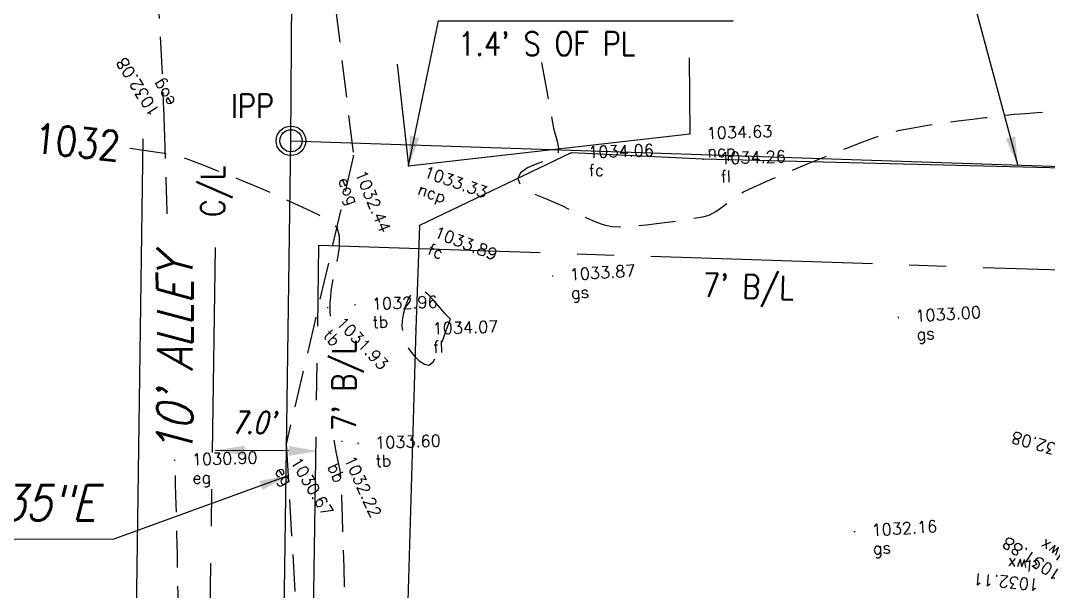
# Model space of a CAD drawing. Extents: x 1086 to 1385, y 787 to 1056.
# Drawn here: x 1136.9 to 1206.5, y 886.6 to 925.3 of the extents above; entities that cross this region are included whole.
import ezdxf

# ---------------------------------------------------------------- set-up
doc = ezdxf.new("R2010")
doc.units = 0
doc.header["$LTSCALE"] = 20
doc.header["$MEASUREMENT"] = 0
doc.header["$PDMODE"] = 2
doc.header["$PDSIZE"] = 0.025
for name, pattern in [('CENTER2', [1.125, 0.75, -0.125, 0.125, -0.125]), ('HIDDEN2', [0.1875, 0.125, -0.0625]), ('HIDDENX2', [0.75, 0.5, -0.25])]:
    doc.linetypes.add(name, pattern=pattern)
doc.layers.get('0').update_dxf_attribs({"linetype": 'CONTINUOUS'})
for name, color, linetype in [('BSL', 1, 'CENTER2'), ('CALLS', 3, 'CONTINUOUS'), ('CONT-LBLS', 2, 'HIDDENX2'), ('CONT-MNR', 35, 'HIDDEN2'), ('DESC', 2, 'CONTINUOUS'), ('ELEV', 6, 'CONTINUOUS'), ('FNCE', 1, 'FENCELINE3'), ('GRAVEL', 9, 'HIDDEN2'), ('HOUSE', 7, 'CONTINUOUS'), ('LIGHT', 2, 'CONTINUOUS'), ('PL', 5, 'CONTINUOUS'), ('PTS', 2, 'CONTINUOUS'), ('PTS-GS', 6, 'CONTINUOUS'), ('TEXTL', 3, 'CONTINUOUS'), ('TEXTM', 2, 'CONTINUOUS')]:
    doc.layers.add(name, color=color, linetype=linetype)
doc.styles.add('L100', font='simplex.shx', dxfattribs={"width": 0.85, "height": 2})
doc.styles.add('L120', font='simplex.shx', dxfattribs={"width": 0.85, "oblique": 15, "height": 2.4})
doc.styles.add('L60', font='simplex.shx', dxfattribs={"width": 0.75, "oblique": 15, "height": 1.5})
doc.styles.add('L80', font='simplex.shx', dxfattribs={"width": 0.85, "height": 1.6})
doc.styles.add('S6', font='SIMPLEX', dxfattribs={"height": 0.083333})
doc.styles.get("Standard").update_dxf_attribs({"font": 'ROMANS'})
doc.linetypes.add('FENCELINE3', pattern='A,0.09,-0.09,["X",STANDARD,S=0.05,R=0,X=-0.065,Y=-0.017],0', length=0.18)
doc.dimstyles.get("Standard").update_dxf_attribs({"dimtxt": 0.18, "dimasz": 0.18, "dimexe": 0.18, "dimexo": 0.0625, "dimgap": 0.09, "dimtad": 0, "dimtih": 1, "dimtoh": 1, "dimdec": 4, "dimzin": 0, "dimtxsty": 'STANDARD', "dimcen": 0.09, "dimazin": 3, "dimtfac": 1, "dimtdec": 4, "dimtofl": 0, "dimtmove": 0, "dimatfit": 3, "dimtolj": 1, "dimtzin": 0})

# ---------------------------------------------------------------- blocks, each defined once
blk = doc.blocks.new('POINT')
blk.add_point((0, 0))
at = {"layer": 'DESC', "style": 'S6'}
blk.add_attdef('DESC', (0.1191, -0.1698), '', height=0.0833, dxfattribs=at)
at = {"layer": 'ELEV', "style": 'S6'}
blk.add_attdef('ELEV', (0.1191, -0.0403), '', height=0.0833, dxfattribs=at)
blk = doc.blocks.new('IP')
for radius in [0.05, 0.0375]:
    blk.add_circle((0, 0), radius)

msp = doc.modelspace()

# ---------------------------------------------------------------- linework, layer by layer
at = {"layer": 'BSL'}
for p, q in [((1156.682, 882.099), (1157.086, 910.092)), ((1157.086, 910.092), (1275.014, 906.144))]:
    msp.add_line(p, q, dxfattribs=at)
at = {"layer": 'CONT-MNR', "flags": 128}
for points, elevation in [([(1172.161, 922.466), (1172.186, 922.333), (1172.499, 920.63), (1172.744, 919.295), (1172.908, 918.402), (1172.977, 918.025), (1173.085, 917.616), (1173.228, 917.138), (1173.32, 916.666), (1173.271, 916.277), (1173.001, 916.063), (1172.478, 915.843), (1171.835, 915.601), (1171.209, 915.325), (1170.735, 915), (1170.547, 914.61), (1170.713, 914.207), (1171.147, 913.848), (1171.749, 913.527), (1172.421, 913.242), (1173.066, 912.987), (1173.584, 912.758), (1174.057, 912.513), (1174.61, 912.232), (1175.207, 911.944), (1175.814, 911.681), (1176.394, 911.473), (1176.913, 911.352), (1177.443, 911.336), (1178.25, 911.38), (1179.24, 911.471), (1180.314, 911.594), (1181.376, 911.735), (1182.33, 911.882), (1183.078, 912.019), (1183.523, 912.133), (1183.969, 912.364), (1184.45, 912.7), (1184.94, 913.079), (1185.411, 913.437), (1185.837, 913.711), (1186.217, 913.893), (1186.915, 914.206), (1187.862, 914.62), (1188.989, 915.102), (1190.227, 915.622), (1191.506, 916.148), (1192.758, 916.649), (1193.914, 917.094), (1194.903, 917.452), (1195.658, 917.69), (1196.423, 917.874), (1197.323, 918.05), (1198.312, 918.216), (1199.343, 918.369), (1200.371, 918.509), (1201.349, 918.633), (1202.233, 918.738), (1202.975, 918.824), (1203.53, 918.888), (1204.174, 918.955), (1204.926, 919.019), (1205.736, 919.08), (1206.555, 919.14), (1207.332, 919.198), (1208.018, 919.254), (1208.518, 919.305)], 1034), ([(1144.275, 916.669), (1144.786, 916.592), (1145.376, 916.511), (1146.004, 916.423), (1146.63, 916.326), (1147.213, 916.216), (1147.712, 916.089), (1148.21, 915.915), (1149.102, 915.577), (1150.288, 915.112), (1151.665, 914.556), (1153.134, 913.945), (1154.592, 913.313), (1155.938, 912.698), (1157.072, 912.134), (1157.891, 911.658), (1158.296, 911.306), (1158.46, 910.711), (1158.45, 909.932), (1158.33, 909.085), (1158.162, 908.285), (1158.009, 907.646), (1157.933, 907.283), (1157.903, 906.959), (1157.867, 906.583), (1157.836, 906.207), (1157.82, 905.882), (1157.827, 905.566), (1157.848, 905.115), (1157.868, 904.77)], 1032), ([(1158.108, 896.881), (1158.114, 896.776), (1158.18, 896.345), (1158.28, 895.85), (1158.392, 895.333), (1158.493, 894.838), (1158.561, 894.408), (1158.584, 893.969), (1158.618, 893.037), (1158.66, 891.709), (1158.708, 890.083), (1158.763, 888.256), (1158.821, 886.326), (1158.882, 884.39), (1158.945, 882.546), (1159.006, 880.892), (1159.066, 879.524), (1159.122, 878.542), (1159.173, 878.041), (1159.334, 877.485), (1159.588, 876.796), (1159.882, 876.079), (1160.163, 875.438), (1160.378, 874.979), (1160.473, 874.806), (1160.463, 874.873), (1160.452, 874.944), (1160.569, 874.75), (1160.855, 874.243), (1161.262, 873.561), (1161.743, 872.84), (1162.252, 872.217), (1162.741, 871.829), (1163.209, 871.74), (1164.095, 871.695), (1165.319, 871.688), (1166.799, 871.713), (1168.455, 871.764), (1170.205, 871.835), (1171.968, 871.92), (1173.664, 872.014), (1175.211, 872.109), (1176.528, 872.201), (1177.536, 872.284), (1178.151, 872.351), (1178.818, 872.469), (1179.605, 872.642), (1180.459, 872.851), (1181.329, 873.08), (1182.161, 873.312), (1182.904, 873.531), (1183.506, 873.719), (1183.914, 873.859), (1184.346, 874.032), (1184.838, 874.247), (1185.355, 874.491), (1185.863, 874.752), (1186.328, 875.016), (1186.715, 875.272), (1187.054, 875.57), (1187.229, 875.751)], 1032)]:
    msp.add_lwpolyline(points, dxfattribs=dict(at, elevation=elevation))
at = {"layer": 'CONT-MNR', "elevation": 1034, "flags": 128}
msp.add_lwpolyline([(1165.989, 905.068), (1165.657, 905.419), (1165.277, 905.872), (1164.871, 906.348), (1164.465, 906.768), (1164.079, 907.053), (1163.739, 907.126), (1163.4, 906.903), (1163.128, 906.458), (1162.923, 905.911), (1162.785, 905.382), (1162.715, 904.99), (1162.71, 904.575), (1162.776, 904.092), (1162.897, 903.62), (1163.061, 903.24), (1163.26, 902.939), (1163.545, 902.582), (1163.88, 902.248), (1164.229, 902.016), (1164.559, 901.966), (1164.816, 902.178), (1165.072, 902.637), (1165.323, 903.249), (1165.562, 903.921), (1165.786, 904.559), (1165.989, 905.068)], close=True, dxfattribs=at)
at = {"layer": 'FNCE'}
msp.add_lwpolyline([(1248.034, 913.856), (1240.113, 914.027), (1231.849, 914.494), (1206.607, 915.326), (1183.109, 915.925), (1174.176, 916.349), (1163.892, 911.423), (1163.642, 904.391), (1163.114, 885.972), (1162.8, 873.507), (1178.151, 872.351), (1184.669, 872.201), (1187.876, 874.333), (1198.251, 873.662), (1201.094, 871.24), (1211.622, 870.324), (1216.561, 870.405), (1226.726, 870.752), (1230.805, 870.408), (1235.137, 870.445), (1235.232, 871.622), (1235.296, 874.108)], dxfattribs=at)
at = {"layer": 'GRAVEL'}
for points in [[(1145.436, 944.1, 0.011976), (1145.402, 941.95, 0.017729), (1145.813, 932.553, -0.011406), (1146.635, 917.959, -0.000577), (1146.822, 912.208, -0.000209)], [(1147.345, 895.175, -0.003662), (1147.586, 884.493, -0.002875), (1147.722, 870.001, -0.07899), (1147.321, 867.415, -0.024457), (1144.357, 859.552)]]:
    msp.add_lwpolyline(points, format="xyb", dxfattribs=at)
msp.add_lwpolyline([(1156.249, 944.108), (1156.386, 941.213), (1159.43, 916.169), (1154.867, 896.605), (1156.527, 868.817), (1157.749, 859.088)], dxfattribs=at)
at = {"layer": 'HOUSE', "color": 3}
for p, q in [((1162.382, 922.364), (1163.164, 915.471)), ((1182.152, 922.787), (1182.198, 917.631)), ((1163.164, 915.471), (1182.198, 917.631))]:
    msp.add_line(p, q, dxfattribs=at)
at = {"layer": 'LIGHT'}
msp.add_line((1155.188, 917.16), (1155.398, 949.96), dxfattribs=at)
at = {"layer": 'PL'}
for p, q in [((1154.466, 867.165), (1155.188, 917.16)), ((1155.188, 917.16), (1305.104, 912.141))]:
    msp.add_line(p, q, dxfattribs=at)
at = {"layer": 'TEXTM'}
for p, q in [((1144.47, 867.511), (1145.189, 917.304)), ((1155.051, 896.148), (1150.051, 896.182))]:
    msp.add_line(p, q, dxfattribs=at)
at = {"layer": 'TEXTM', "color": 1, "linetype": 'CENTER2'}
msp.add_line((1149.558, 873.548), (1150.083, 909.94), dxfattribs=at)
at = {"layer": 'TEXTM'}
for points in [[(1152.053, 896.502), (1152.048, 895.835), (1150.051, 896.182)], [(1155.053, 896.482), (1155.048, 895.815), (1157.051, 896.135)]]:
    msp.add_solid(points, dxfattribs=at)

# ---------------------------------------------------------------- block references
at = {"layer": 'PTS'}
ref = msp.add_blockref('POINT', (1146.635, 917.959), dxfattribs=dict(at, xscale=9.6, yscale=9.6, zscale=9.6, rotation=122.1619533081882))
ref.add_attrib('ELEV', '1032.08', (1146.354, 919.133), dxfattribs={"layer": 'ELEV', "height": 0.8, "rotation": 122.16195, "style": 'S6'})
ref.add_attrib('DESC', 'eog', (1147.407, 919.794), dxfattribs={"layer": 'DESC', "height": 0.8, "rotation": 122.16195, "style": 'S6'})
ref = msp.add_blockref('POINT', (1182.198, 917.631), dxfattribs=dict(at, xscale=9.6, yscale=9.6, zscale=9.6, rotation=1.78283024572904))
ref.add_attrib('ELEV', '1034.63', (1183.353, 917.28), dxfattribs={"layer": 'ELEV', "height": 0.8, "rotation": 1.78283, "style": 'S6'})
ref.add_attrib('DESC', 'ncp', (1183.391, 916.038), dxfattribs={"layer": 'DESC', "height": 0.8, "rotation": 1.78283, "style": 'S6'})
ref = msp.add_blockref('POINT', (1174.176, 916.349), dxfattribs=dict(at, xscale=9.6, yscale=9.6, zscale=9.6, rotation=1.78283024572904))
ref.add_attrib('ELEV', '1034.06', (1175.331, 915.997), dxfattribs={"layer": 'ELEV', "height": 0.8, "rotation": 1.78283, "style": 'S6'})
ref.add_attrib('DESC', 'fc', (1175.37, 914.755), dxfattribs={"layer": 'DESC', "height": 0.8, "rotation": 1.78283, "style": 'S6'})
ref = msp.add_blockref('POINT', (1159.43, 916.169), dxfattribs=dict(at, xscale=9.6, yscale=9.6, zscale=9.6, rotation=292.6977927654592))
ref.add_attrib('ELEV', '1032.44', (1159.514, 914.965), dxfattribs={"layer": 'ELEV', "height": 0.8, "rotation": 292.69779, "style": 'S6'})
ref.add_attrib('DESC', 'eog', (1158.367, 914.486), dxfattribs={"layer": 'DESC', "height": 0.8, "rotation": 292.69779, "style": 'S6'})
ref = msp.add_blockref('POINT', (1183.109, 915.925), dxfattribs=dict(at, xscale=9.6, yscale=9.6, zscale=9.6, rotation=1.78283024572904))
ref.add_attrib('ELEV', '1034.26', (1184.264, 915.573), dxfattribs={"layer": 'ELEV', "height": 0.8, "rotation": 1.78283, "style": 'S6'})
ref.add_attrib('DESC', 'fl', (1184.302, 914.331), dxfattribs={"layer": 'DESC', "height": 0.8, "rotation": 1.78283, "style": 'S6'})
ref = msp.add_blockref('POINT', (1163.164, 915.471), dxfattribs=dict(at, xscale=9.6, yscale=9.6, zscale=9.6, rotation=340.6423148259783))
ref.add_attrib('ELEV', '1033.33', (1164.114, 914.727), dxfattribs={"layer": 'ELEV', "height": 0.8, "rotation": 340.64231, "style": 'S6'})
ref.add_attrib('DESC', 'ncp', (1163.702, 913.555), dxfattribs={"layer": 'DESC', "height": 0.8, "rotation": 340.64231, "style": 'S6'})
ref = msp.add_blockref('POINT', (1163.892, 911.423), dxfattribs=dict(at, xscale=9.6, yscale=9.6, zscale=9.6, rotation=338.7134248355472))
ref.add_attrib('ELEV', '1033.89', (1164.817, 910.648), dxfattribs={"layer": 'ELEV', "height": 0.8, "rotation": 338.71342, "style": 'S6'})
ref.add_attrib('DESC', 'fc', (1164.366, 909.489), dxfattribs={"layer": 'DESC', "height": 0.8, "rotation": 338.71342, "style": 'S6'})
ref = msp.add_blockref('POINT', (1159.531, 906.068), dxfattribs=dict(at, xscale=9.6, yscale=9.6, zscale=9.6, rotation=1.78283024572904))
ref.add_attrib('ELEV', '1032.96', (1160.686, 905.717), dxfattribs={"layer": 'ELEV', "height": 0.8, "rotation": 1.78283, "style": 'S6'})
ref.add_attrib('DESC', 'tb', (1160.725, 904.475), dxfattribs={"layer": 'DESC', "height": 0.8, "rotation": 1.78283, "style": 'S6'})
ref = msp.add_blockref('POINT', (1157.695, 905.869), dxfattribs=dict(at, xscale=9.6, yscale=9.6, zscale=9.6, rotation=313.8653244602596))
ref.add_attrib('ELEV', '1031.93', (1158.208, 904.776), dxfattribs={"layer": 'ELEV', "height": 0.8, "rotation": 313.86532, "style": 'S6'})
ref.add_attrib('DESC', 'tb', (1157.312, 903.915), dxfattribs={"layer": 'DESC', "height": 0.8, "rotation": 313.86532, "style": 'S6'})
ref = msp.add_blockref('POINT', (1163.642, 904.391), dxfattribs=dict(at, xscale=9.6, yscale=9.6, zscale=9.6, rotation=1.78283024572904))
ref.add_attrib('ELEV', '1034.07', (1164.796, 904.04), dxfattribs={"layer": 'ELEV', "height": 0.8, "rotation": 1.78283, "style": 'S6'})
ref.add_attrib('DESC', 'fl', (1164.835, 902.798), dxfattribs={"layer": 'DESC', "height": 0.8, "rotation": 1.78283, "style": 'S6'})
ref = msp.add_blockref('POINT', (1159.744, 896.661), dxfattribs=dict(at, xscale=9.6, yscale=9.6, zscale=9.6, rotation=1.78283024572904))
ref.add_attrib('ELEV', '1033.60', (1160.899, 896.31), dxfattribs={"layer": 'ELEV', "height": 0.8, "rotation": 1.78283, "style": 'S6'})
ref.add_attrib('DESC', 'tb', (1160.937, 895.067), dxfattribs={"layer": 'DESC', "height": 0.8, "rotation": 1.78283, "style": 'S6'})
ref = msp.add_blockref('POINT', (1209.396, 895.547), dxfattribs=dict(at, xscale=9.6, yscale=9.6, zscale=9.6, rotation=163.6621369502455))
ref.add_attrib('ELEV', '1032.08', (1208.408, 896.24), dxfattribs={"layer": 'ELEV', "height": 0.8, "rotation": 163.66214, "style": 'S6'})
ref.add_attrib('DESC', 'clw', (1208.758, 897.433), dxfattribs={"layer": 'DESC', "height": 0.8, "rotation": 163.66214, "style": 'S6'})
ref = msp.add_blockref('POINT', (1154.867, 896.605), dxfattribs=dict(at, xscale=9.6, yscale=9.6, zscale=9.6, rotation=301.0537799938896))
ref.add_attrib('ELEV', '1030.67', (1155.126, 895.426), dxfattribs={"layer": 'ELEV', "height": 0.8, "rotation": 301.05378, "style": 'S6'})
ref.add_attrib('DESC', 'eg', (1154.061, 894.785), dxfattribs={"layer": 'DESC', "height": 0.8, "rotation": 301.05378, "style": 'S6'})
ref = msp.add_blockref('POINT', (1158.652, 896.804), dxfattribs=dict(at, xscale=9.6, yscale=9.6, zscale=9.6, rotation=294.4427996983559))
ref.add_attrib('ELEV', '1032.22', (1158.772, 895.603), dxfattribs={"layer": 'ELEV', "height": 0.8, "rotation": 294.4428, "style": 'S6'})
ref.add_attrib('DESC', 'bb', (1157.641, 895.089), dxfattribs={"layer": 'DESC', "height": 0.8, "rotation": 294.4428, "style": 'S6'})
ref = msp.add_blockref('POINT', (1147.335, 895.516), dxfattribs=dict(at, xscale=9.6, yscale=9.6, zscale=9.6, rotation=1.78283024572904))
ref.add_attrib('ELEV', '1030.90', (1148.489, 895.165), dxfattribs={"layer": 'ELEV', "height": 0.8, "rotation": 1.78283, "style": 'S6'})
ref.add_attrib('DESC', 'eg', (1148.528, 893.923), dxfattribs={"layer": 'DESC', "height": 0.8, "rotation": 1.78283, "style": 'S6'})
ref = msp.add_blockref('POINT', (1208.188, 887.01), dxfattribs=dict(at, xscale=9.6, yscale=9.6, zscale=9.6, rotation=146.9055072432841))
ref.add_attrib('ELEV', '1031.88', (1207.442, 887.958), dxfattribs={"layer": 'ELEV', "height": 0.8, "rotation": 146.90551, "style": 'S6'})
ref.add_attrib('DESC', 'clwx', (1208.121, 888.999), dxfattribs={"layer": 'DESC', "height": 0.8, "rotation": 146.90551, "style": 'S6'})
ref = msp.add_blockref('POINT', (1206.991, 886.972), dxfattribs=dict(at, xscale=9.6, yscale=9.6, zscale=9.6, rotation=174.7996340916715))
ref.add_attrib('ELEV', '1032.11', (1205.887, 887.461), dxfattribs={"layer": 'ELEV', "height": 0.8, "rotation": 174.79963, "style": 'S6'})
ref.add_attrib('DESC', 'clwx', (1206, 888.699), dxfattribs={"layer": 'DESC', "height": 0.8, "rotation": 174.79963, "style": 'S6'})
at = {"layer": 'PTS-GS'}
ref = msp.add_blockref('POINT', (1172.93, 908.006), dxfattribs=dict(at, xscale=9.6, yscale=9.6, zscale=9.6, rotation=3.650108568028308))
ref.add_attrib('ELEV', '1033.87', (1174.095, 907.693), dxfattribs={"layer": 'ELEV', "height": 0.8, "rotation": 3.65011, "style": 'S6'})
ref.add_attrib('DESC', 'gs', (1174.174, 906.453), dxfattribs={"layer": 'DESC', "height": 0.8, "rotation": 3.65011, "style": 'S6'})
ref = msp.add_blockref('POINT', (1196.33, 905.198), dxfattribs=dict(at, xscale=9.6, yscale=9.6, zscale=9.6, rotation=3.650108568028308))
ref.add_attrib('ELEV', '1033.00', (1197.495, 904.885), dxfattribs={"layer": 'ELEV', "height": 0.8, "rotation": 3.65011, "style": 'S6'})
ref.add_attrib('DESC', 'gs', (1197.574, 903.644), dxfattribs={"layer": 'DESC', "height": 0.8, "rotation": 3.65011, "style": 'S6'})
ref = msp.add_blockref('POINT', (1193.366, 890.687), dxfattribs=dict(at, xscale=9.6, yscale=9.6, zscale=9.6, rotation=3.650108568028308))
ref.add_attrib('ELEV', '1032.16', (1194.532, 890.374), dxfattribs={"layer": 'ELEV', "height": 0.8, "rotation": 3.65011, "style": 'S6'})
ref.add_attrib('DESC', 'gs', (1194.611, 889.133), dxfattribs={"layer": 'DESC', "height": 0.8, "rotation": 3.65011, "style": 'S6'})
at = {"layer": 'TEXTM', "xscale": 20, "yscale": 20, "zscale": 20, "rotation": 0.04035393907949758}
msp.add_blockref('IP', (1155.192, 917.161), dxfattribs=at)

# ---------------------------------------------------------------- texts
at = {"layer": 'CALLS', "insert": (1133.328, 891.437), "char_height": 2.4, "attachment_point": 8, "style": 'L120'}
msp.add_mtext('N00°49\'35"E', dxfattribs=at)
at = {"layer": 'CONT-LBLS', "style": 'L100', "width": 0.85}
msp.add_text('1032', height=2, rotation=354.50394, dxfattribs=at).set_placement((1137.732, 916.352))
at = {"layer": 'TEXTL', "style": 'L120', "oblique": 15, "width": 0.85}
msp.add_text("10' ALLEY", height=2.4, rotation=90.04035, dxfattribs=at).set_placement((1148.531, 895.795))
at = {"layer": 'TEXTM', "style": 'L80', "width": 0.85}
for s, rotation, p in [("1.4' S OF PL", 0.04035, (1166.515, 922.938)), ('IPP', 0.04035, (1151.133, 918.719)), ('C/L', 90.04035, (1150.702, 911.988)), ("7' B/L", 357.99626, (1183.055, 906.595)), ("7' B/L", 90.04035, (1159.594, 897.492))]:
    msp.add_text(s, height=1.6, rotation=rotation, dxfattribs=at).set_placement(p)
at = {"layer": 'TEXTM', "insert": (1152.633, 898.072), "char_height": 1.5, "attachment_point": 5, "rotation": 359.6137, "style": 'L60'}
msp.add_mtext("\\A1;7.0'", dxfattribs=at)

# ---------------------------------------------------------------- leaders
at = {"layer": 'TEXTM'}
for points in [[(1204.432, 915.456), (1198.564, 937.293), (1177.381, 937.278)], [(1163.164, 915.471), (1165.193, 925.283), (1185.129, 925.297)], [(1155.039, 894.492), (1143.193, 890.157), (1122.768, 890.143)]]:
    msp.add_leader(points, dimstyle='STANDARD', override={"dimscale": 20, "dimtxt": 0.1, "dimasz": 0.1, "dimexe": 0.075, "dimexo": 0.05, "dimgap": 0.075, "dimtih": 0, "dimtoh": 0, "dimdec": 1, "dimzin": 7, "dimpost": "'", "dimtxsty": 'L60', "dimcen": 0.05, "dimaunit": 1, "dimtdec": 2, "dimtzin": 7}, dxfattribs=at)

doc.saveas('drawing.dxf')
